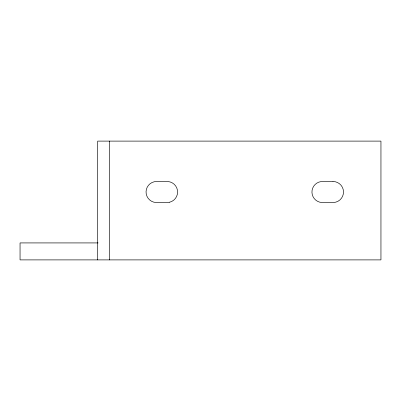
<?xml version="1.0" encoding="UTF-8"?>
<svg xmlns="http://www.w3.org/2000/svg" width="401" height="401" viewBox="0 0 401 401"><rect width="100%" height="100%" fill="white"/><g stroke="black" fill="none" stroke-linecap="round" stroke-linejoin="round"><path stroke-width="0.6" d="M98.14 242.921L20.05 242.921L20.05 259.893L380.95 259.893L380.95 141.107L97.674 141.107L97.674 259.893M109.443 141.107L109.443 259.893M169.678 202.209L167.337 202.515L155.869 202.515A10.521 10.521 0 0 1 146.059 191.663A10.521 10.521 0 0 1 156.57 181.493L167.959 181.533A10.521 10.521 0 0 1 169.678 202.209M332.98 181.493L321.076 181.588A10.521 10.521 0 0 0 321.777 202.515L333.682 202.515A10.521 10.521 0 0 0 343.497 191.663A10.521 10.521 0 0 0 332.98 181.493"/></g></svg>
